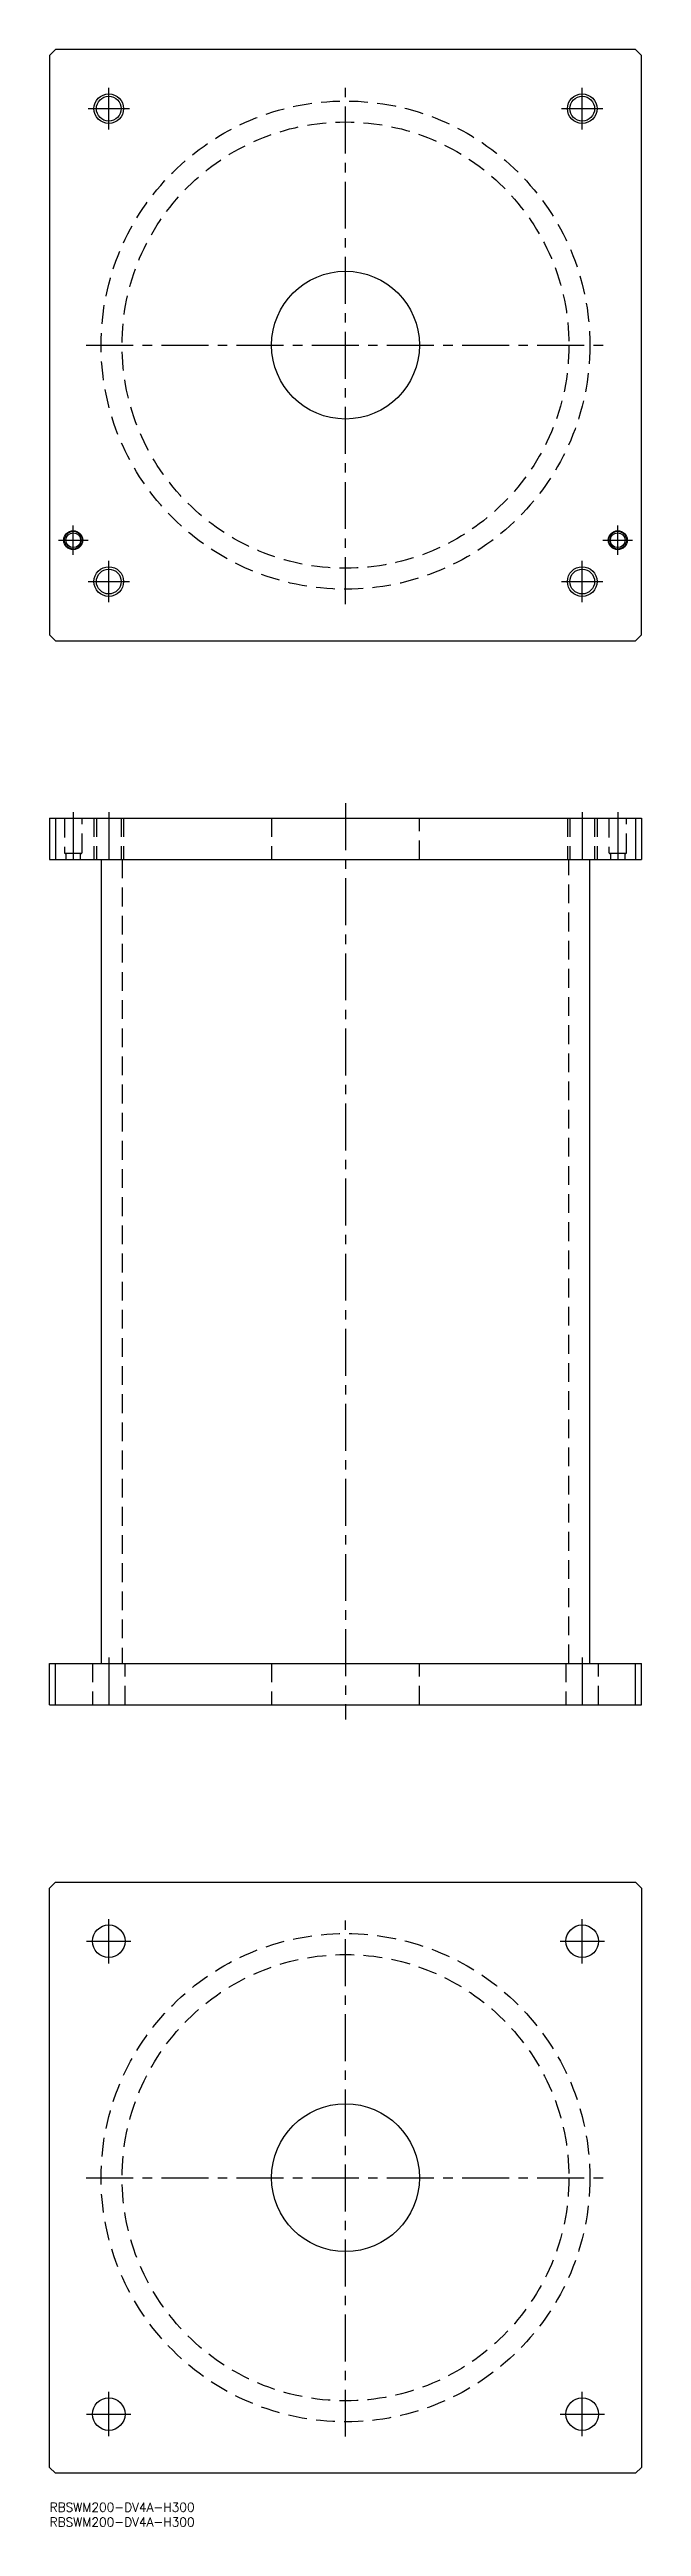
# Model space of a CAD drawing. Extents: x 0 to 200, y -8 to 830.
import ezdxf

# ---------------------------------------------------------------- set-up
doc = ezdxf.new("R2010")
doc.units = 0
doc.header["$LTSCALE"] = 0.5
doc.linetypes.add('CENTER', pattern=[50.8, 31.75, -6.35, 6.35, -6.35])
doc.linetypes.add('DASHED', pattern=[19.05, 12.7, -6.35])
for name, color, linetype in [('MSM_CENTER', 1, 'CENTER'), ('MSM_CONTINUOUS', 7, 'CONTINUOUS'), ('MSM_DASHED', 4, 'DASHED'), ('MSM_NARROW', 5, 'CONTINUOUS'), ('MSM_PART_NUMBER', 7, 'CONTINUOUS')]:
    doc.layers.add(name, color=color, linetype=linetype)
doc.styles.get("Standard").update_dxf_attribs({"font": 'txt.shx', "height": 3, "bigfont": 'bigfont.shx'})

# ---------------------------------------------------------------- blocks, each defined once
blk = doc.blocks.new('*U49')
at = {"layer": 'MSM_PART_NUMBER'}
blk.add_text('RBSWM200-DV4A-H300', height=3, dxfattribs=at).set_placement((0, -3))
blk = doc.blocks.new('*U50')
at = {"layer": 'MSM_PART_NUMBER'}
blk.add_text('RBSWM200-DV4A-H300', height=3, dxfattribs=at).set_placement((0, -8))

msp = doc.modelspace()

# ---------------------------------------------------------------- linework, layer by layer
at = {"layer": 'MSM_CENTER'}
for p, q in [((20, 803), (20, 817)), ((100, 642.4), (100, 817.6)), ((180, 803), (180, 817)), ((13, 810), (27, 810)), ((173, 810), (187, 810)), ((12.4, 730), (187.6, 730)), ((3, 664), (13, 664)), ((8, 659), (8, 669)), ((187, 664), (197, 664)), ((192, 659), (192, 669)), ((20, 643), (20, 657)), ((180, 643), (180, 657)), ((13, 650), (27, 650)), ((173, 650), (187, 650)), ((8, 572), (8, 554)), ((20, 572), (20, 554)), ((100, 575), (100, 265)), ((180, 572), (180, 554)), ((192, 572), (192, 554)), ((20, 286), (20, 268)), ((180, 286), (180, 268)), ((20, 182.5), (20, 197.5)), ((100, 22.4), (100, 197.6)), ((180, 182.5), (180, 197.5)), ((12.5, 190), (27.5, 190)), ((172.5, 190), (187.5, 190)), ((12.4, 110), (187.6, 110)), ((20, 22.5), (20, 37.5)), ((180, 22.5), (180, 37.5)), ((12.5, 30), (27.5, 30)), ((172.5, 30), (187.5, 30))]:
    msp.add_line(p, q, dxfattribs=at)
at = {"layer": 'MSM_CONTINUOUS'}
for p, q in [((2, 830), (0, 828)), ((198, 830), (2, 830)), ((200, 828), (198, 830)), ((0, 828), (0, 632)), ((200, 632), (200, 828)), ((0, 632), (2, 630)), ((2, 630), (198, 630)), ((198, 630), (200, 632)), ((0, 570), (0, 556)), ((0, 570), (200, 570)), ((2, 570), (2, 556)), ((198, 570), (198, 556)), ((200, 570), (200, 556)), ((0, 556), (200, 556)), ((17.4, 556), (17.4, 284)), ((182.6, 284), (182.6, 556)), ((0, 284), (200, 284)), ((0, 270), (0, 284)), ((2, 270), (2, 284)), ((198, 270), (198, 284)), ((200, 270), (200, 284)), ((0, 270), (200, 270)), ((0, 208), (2, 210)), ((2, 210), (198, 210)), ((198, 210), (200, 208)), ((0, 12), (0, 208)), ((200, 208), (200, 12)), ((2, 10), (0, 12)), ((198, 10), (2, 10)), ((200, 12), (198, 10))]:
    msp.add_line(p, q, dxfattribs=at)
for centre, radius in [((20, 810), 4.19), ((180, 810), 4.19), ((100, 730), 25), ((8, 664), 3.2), ((8, 664), 3), ((8, 664), 2.5), ((192, 664), 3.2), ((192, 664), 3), ((192, 664), 2.5), ((20, 650), 4.19), ((180, 650), 4.19), ((20, 190), 5.5), ((180, 190), 5.5), ((100, 110), 25), ((20, 30), 5.5), ((180, 30), 5.5)]:
    msp.add_circle(centre, radius, dxfattribs=at)
at = {"layer": 'MSM_DASHED'}
for p, q in [((4.8, 570), (5, 569.8)), ((11, 569.8), (11.2, 570)), ((15, 570), (15, 556)), ((15.81, 570), (15.81, 556)), ((24.19, 570), (24.19, 556)), ((25, 570), (25, 556)), ((75, 570), (75, 556)), ((125, 556), (125, 570)), ((175, 570), (175, 556)), ((175.81, 570), (175.81, 556)), ((184.19, 570), (184.19, 556)), ((185, 570), (185, 556)), ((188.8, 570), (189, 569.8)), ((195, 569.8), (195.2, 570)), ((11, 569.8), (5, 569.8)), ((5, 569.8), (5, 558.4)), ((11, 558.4), (11, 569.8)), ((195, 569.8), (189, 569.8)), ((189, 569.8), (189, 558.4)), ((195, 558.4), (195, 569.8)), ((10.6, 558), (5.4, 558)), ((5.5, 558), (5.5, 556)), ((10.5, 556), (10.5, 558)), ((24.5, 556), (24.5, 284)), ((175.5, 284), (175.5, 556)), ((194.6, 558), (189.4, 558)), ((189.5, 558), (189.5, 556)), ((194.5, 556), (194.5, 558)), ((14.5, 284), (14.5, 270)), ((25.5, 270), (25.5, 284)), ((75, 284), (75, 270)), ((125, 270), (125, 284)), ((174.5, 284), (174.5, 270)), ((185.5, 270), (185.5, 284))]:
    msp.add_line(p, q, dxfattribs=at)
for centre, radius in [((100, 730), 82.6), ((100, 730), 75.5), ((100, 110), 82.6), ((100, 110), 75.5)]:
    msp.add_circle(centre, radius, dxfattribs=at)
for centre, start, end in [((5.4, 558.4), 180, 270), ((10.6, 558.4), 270, 360), ((189.4, 558.4), 180, 270), ((194.6, 558.4), 270, 360)]:
    msp.add_arc(centre, 0.4, start, end, dxfattribs=at)
at = {"layer": 'MSM_NARROW'}
for centre in [(20, 810), (180, 810), (20, 650), (180, 650)]:
    msp.add_circle(centre, 5, dxfattribs=at)

# ---------------------------------------------------------------- block references
at = {"layer": 'MSM_CONTINUOUS'}
for name in ['*U49', '*U50']:
    msp.add_blockref(name, (0, 0), dxfattribs=at)

doc.saveas('drawing.dxf')
